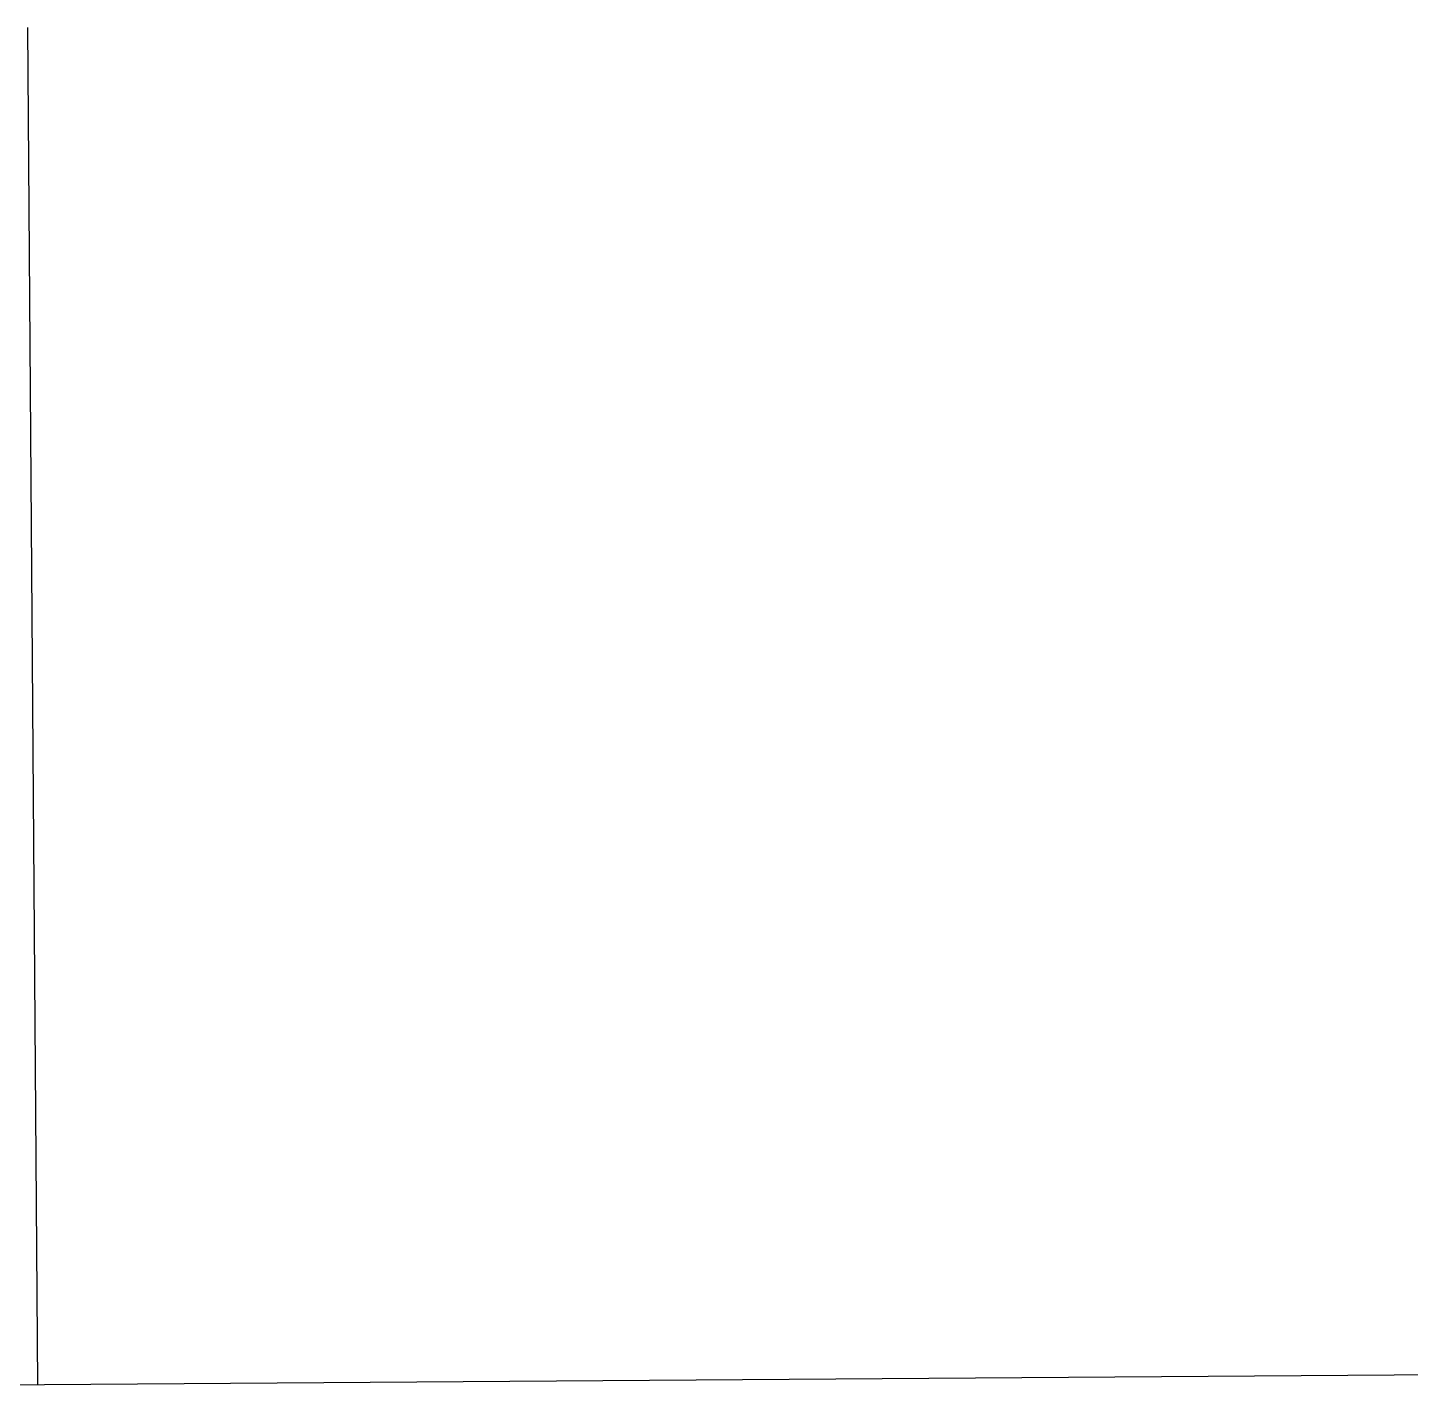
# Model space of a CAD drawing. Header units: feet. Extents: x 919634 to 928945, y 707022 to 708026.
# Drawn here: x 921024.22 to 921037.73, y 707120.89 to 707134.28 of the extents above; entities that cross this region are included whole.
import ezdxf

# ---------------------------------------------------------------- set-up
doc = ezdxf.new("R2010")
doc.units = ezdxf.units.FT
doc.header["$LTSCALE"] = 20
doc.header["$MEASUREMENT"] = 0
doc.layers.add('-u-site-xref', color=7, linetype='Continuous')
doc.layers.add('Site Plan$0$-u-site-bldg_interior', color=252, linetype='Continuous')
doc.layers.get('-u-site-xref').off()

# ---------------------------------------------------------------- blocks, each defined once
blk = doc.blocks.new('Site Plan')
at = {"layer": 'Site Plan$0$-u-site-bldg_interior'}
for p, q in [((921024.2241210585, 707134.2816994719, 2.697553752533984e-08), (921024.3188067885, 707121.0320377927, 2.697553752533984e-08)), ((921003.9936132783, 707120.8867883643, 2.697553342125346e-08), (921062.9087755874, 707121.3078123337, 2.69755336090443e-08))]:
    blk.add_line(p, q, dxfattribs=at)

msp = doc.modelspace()

# ---------------------------------------------------------------- block references
at = {"layer": '-u-site-xref'}
msp.add_blockref('Site Plan', (0, 0), dxfattribs=at)

doc.saveas('drawing.dxf')
